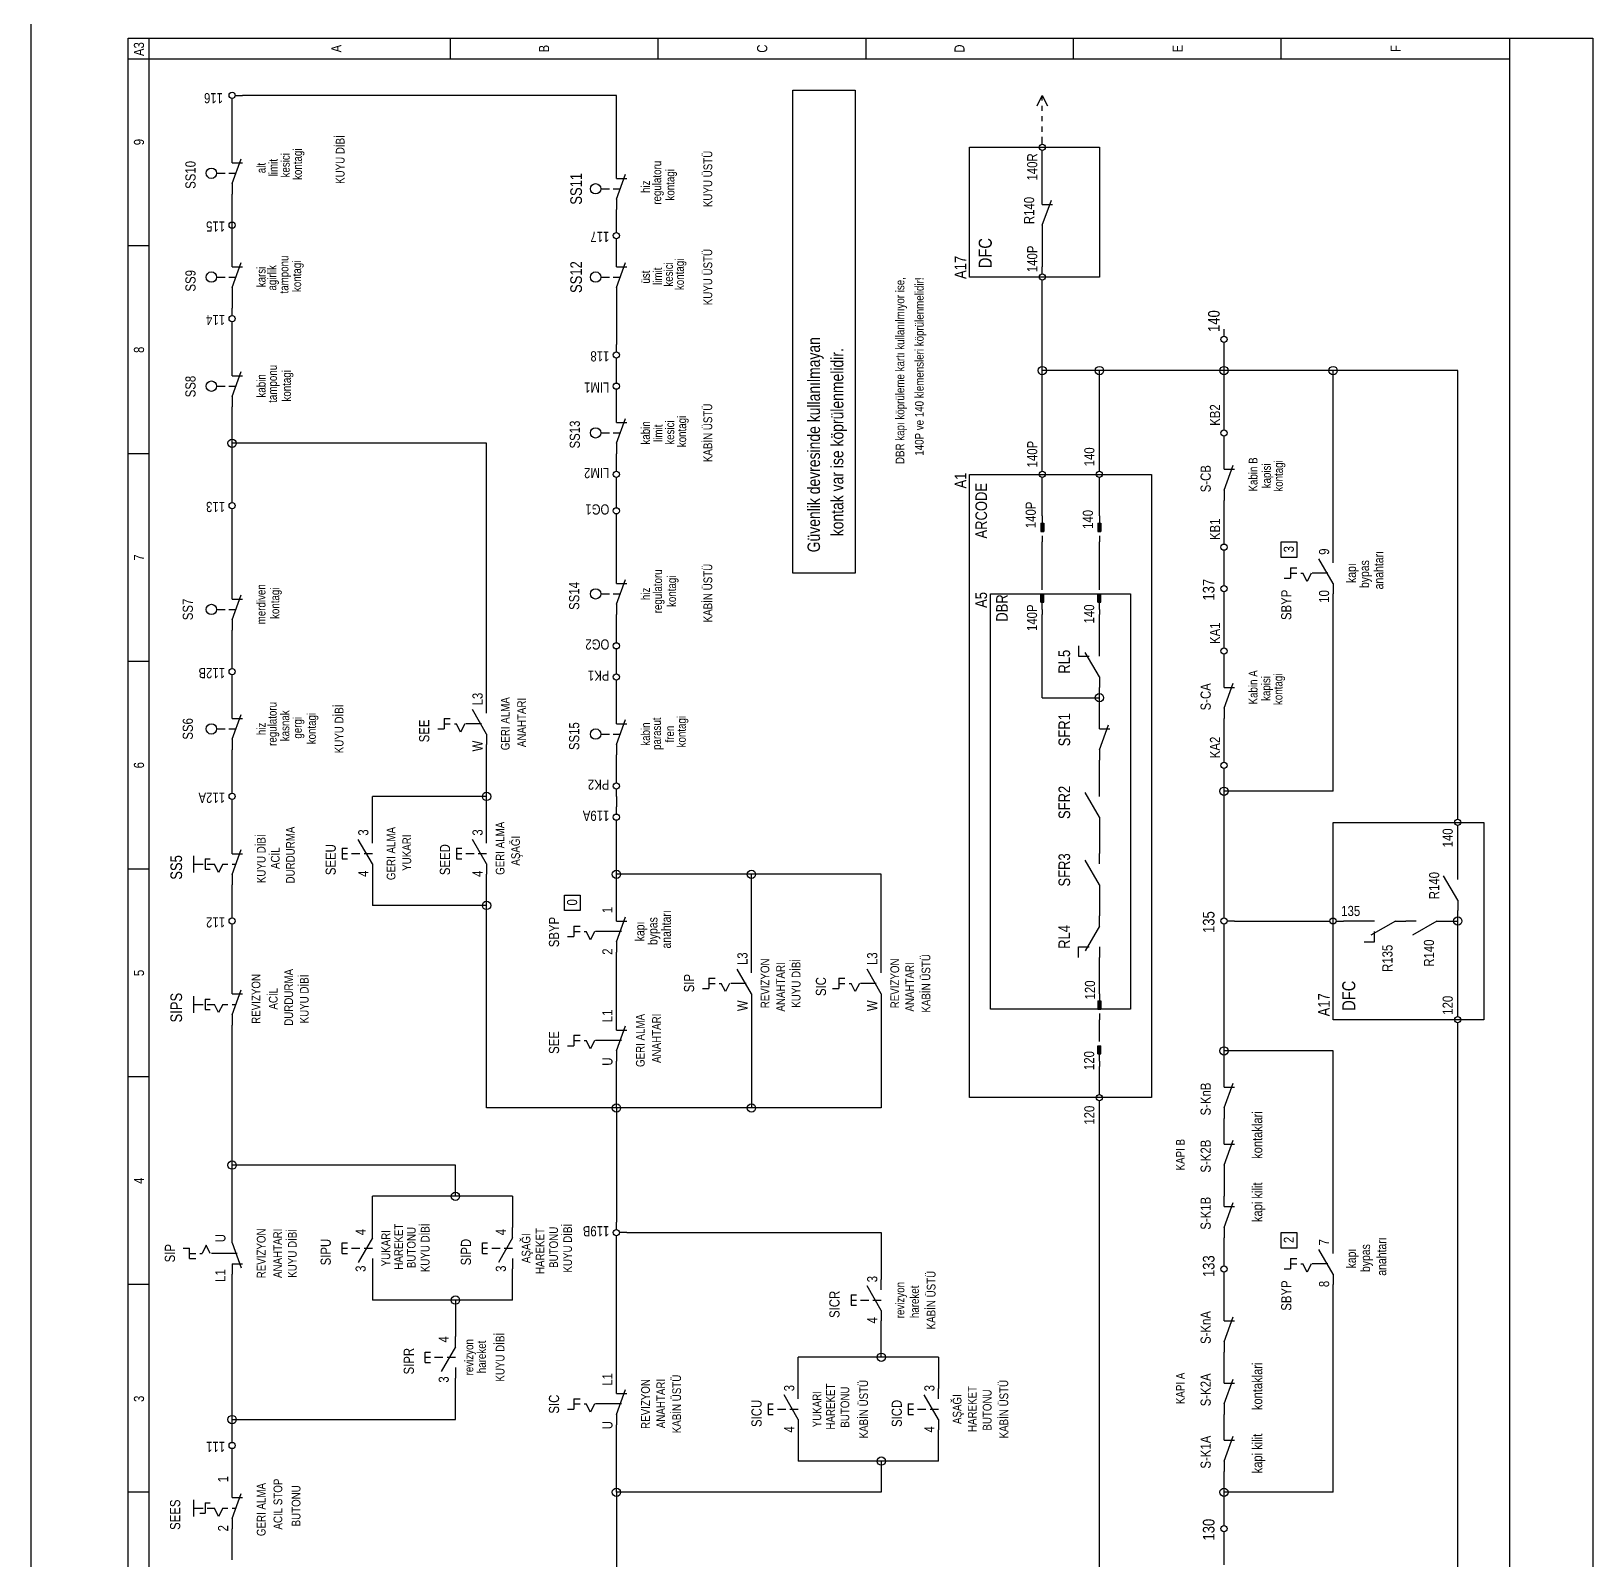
# Model space of a CAD drawing. Header units: centimetres. Extents: x 0 to 12606, y -30 to 2970.
# Drawn here: x 10491 to 11202, y 323 to 1019 of the extents above; entities that cross this region are included whole.
import ezdxf
from ezdxf.enums import TextEntityAlignment as Align

# ---------------------------------------------------------------- set-up
doc = ezdxf.new("R2010")
doc.units = ezdxf.units.CM
for name, color, linetype in [('SCOTT-CERCEVE', 7, 'CONTINUOUS'), ('SCOTT-ELEKTRIK', 3, 'CONTINUOUS'), ('SCOTT-ELEKTRIK-YAZI', 4, 'CONTINUOUS')]:
    doc.layers.add(name, color=color, linetype=linetype)
doc.styles.get("Standard").update_dxf_attribs({"font": 'arial.ttf', "width": 0.8})

msp = doc.modelspace()

# ---------------------------------------------------------------- linework, layer by layer
at = {"layer": 'SCOTT-CERCEVE'}
msp.add_line((10490.9, 0), (10490.9, 2970), dxfattribs=at)
at = {"layer": 'SCOTT-ELEKTRIK'}
for p, q in [((10535.07, 70.2), (10535.07, 1015.95)), ((10535.07, 1015.95), (11201.83, 1015.95)), ((10544.53, 79.66), (10544.53, 1015.95)), ((10681.66, 1015.95), (10681.66, 1006.5)), ((10776.24, 1015.95), (10776.24, 1006.5)), ((10870.81, 1015.95), (10870.81, 1006.5)), ((10965.39, 1006.5), (10965.39, 1015.95)), ((11059.97, 1006.5), (11059.97, 1015.95)), ((11164, 70.2), (11164, 1015.95)), ((11201.83, 1015.95), (11201.83, 70.2)), ((10535.07, 1006.5), (11164, 1006.5)), ((10582.36, 985.22), (10582.36, 988.53)), ((10583.78, 989.94), (10587.09, 989.94)), ((10757.32, 989.94), (10587.09, 989.94)), ((10757.32, 956.84), (10757.32, 989.94)), ((10837.71, 772.42), (10837.71, 992.31)), ((10837.71, 992.31), (10866.09, 992.31)), ((10866.09, 992.31), (10866.09, 772.42)), ((10948.84, 985.22), (10951.2, 989.94)), ((10951.2, 987.58), (10951.2, 989.94)), ((10951.2, 989.94), (10953.57, 985.22)), ((10582.36, 963.94), (10582.36, 985.22)), ((10951.2, 982.85), (10951.2, 985.22)), ((10951.2, 978.12), (10951.2, 980.49)), ((10951.2, 973.39), (10951.2, 975.76)), ((10951.2, 967.72), (10951.2, 971.03)), ((10582.36, 959.21), (10582.36, 963.94)), ((10582.36, 949.75), (10586.49, 961.1)), ((10918.1, 907.19), (10918.1, 966.3)), ((10918.1, 966.3), (10977.21, 966.3)), ((10951.2, 961.57), (10951.2, 964.88)), ((10951.2, 945.02), (10951.2, 961.57)), ((10977.21, 966.3), (10977.21, 907.19)), ((10575.27, 954.48), (10579.16, 954.48)), ((10580.85, 954.48), (10584.08, 954.48)), ((10582.36, 959.21), (10587.09, 959.21)), ((10757.32, 952.11), (10757.32, 956.84)), ((10757.32, 942.66), (10761.46, 954.01)), ((10582.36, 949.75), (10582.36, 945.02)), ((10750.23, 947.39), (10754.12, 947.39)), ((10755.81, 947.39), (10759.05, 947.39)), ((10757.32, 952.11), (10762.05, 952.11)), ((10582.36, 935.56), (10582.36, 945.02)), ((10757.32, 942.66), (10757.32, 937.93)), ((10951.2, 940.29), (10951.2, 945.02)), ((10951.2, 930.84), (10955.33, 942.18)), ((10951.2, 940.29), (10955.93, 940.29)), ((10582.36, 932.25), (10582.36, 935.56)), ((10582.36, 926.11), (10582.36, 933.2)), ((10757.32, 930.84), (10757.32, 937.93)), ((10582.36, 926.11), (10582.36, 929.42)), ((10582.36, 916.65), (10582.36, 926.11)), ((10757.32, 927.52), (10757.32, 930.84)), ((10757.32, 921.38), (10757.32, 924.69)), ((10951.2, 930.84), (10951.2, 926.11)), ((10951.2, 926.11), (10951.2, 911.92)), ((10544.53, 921.38), (10535.07, 921.38)), ((10757.32, 916.65), (10757.32, 921.38)), ((10582.36, 911.92), (10582.36, 916.65)), ((10582.36, 902.46), (10586.49, 913.81)), ((10582.36, 911.92), (10587.09, 911.92)), ((10757.32, 911.92), (10757.32, 916.65)), ((10757.32, 902.46), (10761.46, 913.81)), ((10757.32, 911.92), (10762.05, 911.92)), ((10951.2, 908.61), (10951.2, 911.92)), ((10575.27, 907.19), (10579.16, 907.19)), ((10580.85, 907.19), (10584.08, 907.19)), ((10750.23, 907.19), (10754.12, 907.19)), ((10755.81, 907.19), (10759.05, 907.19)), ((10977.21, 907.19), (10918.1, 907.19)), ((10951.2, 902.46), (10951.2, 905.77)), ((10582.36, 902.46), (10582.36, 897.73)), ((10582.36, 897.73), (10582.36, 893)), ((10757.32, 902.46), (10757.32, 897.73)), ((10757.32, 897.73), (10757.32, 876.45)), ((10951.2, 864.63), (10951.2, 902.46)), ((10582.36, 889.69), (10582.36, 893)), ((10582.36, 883.55), (10582.36, 886.86)), ((10582.36, 867), (10582.36, 883.55)), ((10582.36, 867), (10582.36, 883.55)), ((11033.96, 880.24), (11033.96, 883.55)), ((10757.32, 873.14), (10757.32, 876.45)), ((11033.96, 874.09), (11033.96, 877.4)), ((10757.32, 867), (10757.32, 870.31)), ((11033.96, 864.63), (11033.96, 874.09)), ((10582.36, 862.27), (10582.36, 867)), ((10582.36, 852.81), (10586.49, 864.16)), ((10582.36, 862.27), (10587.09, 862.27)), ((10757.32, 862.27), (10757.32, 867)), ((10757.32, 858.96), (10757.32, 862.27)), ((10951.2, 822.07), (10951.2, 864.63)), ((10977.21, 864.63), (10951.2, 864.63)), ((10977.21, 822.07), (10977.21, 864.63)), ((11033.96, 864.63), (10977.21, 864.63)), ((11033.96, 840.99), (11033.96, 864.63)), ((11083.61, 864.63), (11033.96, 864.63)), ((11083.61, 781.88), (11083.61, 864.63)), ((11140.35, 864.63), (11083.61, 864.63)), ((11140.35, 663.66), (11140.35, 864.63)), ((10575.27, 857.54), (10579.16, 857.54)), ((10580.85, 857.54), (10584.08, 857.54)), ((10757.32, 852.81), (10757.32, 856.12)), ((10582.36, 852.81), (10582.36, 848.08)), ((10582.36, 831.53), (10582.36, 848.08)), ((10757.32, 845.72), (10757.32, 852.81)), ((10757.32, 840.99), (10757.32, 845.72)), ((10757.32, 831.53), (10761.46, 842.88)), ((10757.32, 840.99), (10762.05, 840.99)), ((11033.96, 837.68), (11033.96, 840.99)), ((10750.23, 836.26), (10754.12, 836.26)), ((10755.81, 836.26), (10759.05, 836.26)), ((11033.96, 831.53), (11033.96, 834.84)), ((10544.53, 826.8), (10535.07, 826.8)), ((10698.21, 831.53), (10582.36, 831.53)), ((10582.36, 807.89), (10582.36, 831.53)), ((10698.21, 713.31), (10698.21, 831.53)), ((10757.32, 831.53), (10757.32, 826.8)), ((10757.32, 822.07), (10757.32, 826.8)), ((11033.96, 824.44), (11033.96, 831.53)), ((10757.32, 818.76), (10757.32, 822.07)), ((10951.2, 818.76), (10951.2, 822.07)), ((10977.21, 818.76), (10977.21, 822.07)), ((11033.96, 819.71), (11033.96, 824.44)), ((11033.96, 810.25), (11038.09, 821.6)), ((11033.96, 819.71), (11038.69, 819.71)), ((10757.32, 812.62), (10757.32, 815.93)), ((10757.32, 805.52), (10757.32, 812.62)), ((10918.1, 533.62), (10918.1, 817.34)), ((10918.1, 817.34), (11000.86, 817.34)), ((10951.2, 812.62), (10951.2, 815.93)), ((10951.2, 800.79), (10951.2, 812.62)), ((10977.21, 812.62), (10977.21, 815.93)), ((10977.21, 800.79), (10977.21, 812.62)), ((11000.86, 817.34), (11000.86, 533.62)), ((10582.36, 804.58), (10582.36, 807.89)), ((10757.32, 802.21), (10757.32, 805.52)), ((11033.96, 810.25), (11033.96, 805.52)), ((11033.96, 788.97), (11033.96, 805.52)), ((10582.36, 798.43), (10582.36, 801.74)), ((10582.36, 765.33), (10582.36, 798.43)), ((10757.32, 796.07), (10757.32, 799.38)), ((10951.2, 798.43), (10951.2, 800.79)), ((10951.2, 798.43), (10951.2, 791.34)), ((10977.21, 798.43), (10977.21, 800.79)), ((10977.21, 798.43), (10977.21, 791.34)), ((10757.32, 772.42), (10757.32, 796.07)), ((10950.49, 795.12), (10950.49, 791.34)), ((10950.49, 795.12), (10951.91, 795.12)), ((10950.49, 791.34), (10951.91, 791.34)), ((10950.73, 795.12), (10950.73, 791.34)), ((10950.97, 795.12), (10950.97, 791.34)), ((10951.2, 789.44), (10951.2, 786.61)), ((10951.44, 795.12), (10951.44, 791.34)), ((10951.68, 795.12), (10951.68, 791.34)), ((10951.91, 795.12), (10951.91, 791.34)), ((10976.5, 795.12), (10976.5, 791.34)), ((10976.5, 795.12), (10977.92, 795.12)), ((10976.5, 791.34), (10977.92, 791.34)), ((10976.74, 795.12), (10976.74, 791.34)), ((10976.98, 795.12), (10976.98, 791.34)), ((10977.21, 789.44), (10977.21, 786.61)), ((10977.45, 795.12), (10977.45, 791.34)), ((10977.69, 795.12), (10977.69, 791.34)), ((10977.92, 795.12), (10977.92, 791.34)), ((10951.2, 767.69), (10951.2, 786.61)), ((10977.21, 767.69), (10977.21, 786.61)), ((11033.96, 785.66), (11033.96, 788.97)), ((11033.96, 779.51), (11033.96, 782.82)), ((11059.97, 779.51), (11059.97, 786.61)), ((11059.97, 786.61), (11067.06, 786.61)), ((11067.06, 786.61), (11067.06, 779.51)), ((11033.96, 770.06), (11033.96, 779.51)), ((11067.06, 779.51), (11059.97, 779.51)), ((11083.61, 767.69), (11077.15, 778.88)), ((11083.61, 777.15), (11083.61, 781.88)), ((10757.32, 767.69), (10757.32, 772.42)), ((10757.32, 758.23), (10761.46, 769.58)), ((10866.09, 772.42), (10837.71, 772.42)), ((11033.96, 766.75), (11033.96, 770.06)), ((11061.38, 770.06), (11064.22, 770.06)), ((11064.22, 774.79), (11067.06, 774.79)), ((11064.22, 774.79), (11064.22, 770.06)), ((11064.22, 772.42), (11067.06, 772.42)), ((11068.95, 772.42), (11069.9, 772.42)), ((11071.79, 768.64), (11069.9, 772.42)), ((11073.68, 772.42), (11071.79, 768.64)), ((11081.25, 772.42), (11074.15, 772.42)), ((10582.36, 760.6), (10582.36, 765.33)), ((10582.36, 751.14), (10586.49, 762.49)), ((10750.23, 762.96), (10754.12, 762.96)), ((10755.81, 762.96), (10759.05, 762.96)), ((10757.32, 767.69), (10762.05, 767.69)), ((10927.56, 573.81), (10927.56, 762.96)), ((10927.56, 762.96), (10991.4, 762.96)), ((10950.49, 762.96), (10951.91, 762.96)), ((10950.49, 759.18), (10950.49, 762.96)), ((10950.73, 759.18), (10950.73, 762.96)), ((10950.97, 759.18), (10950.97, 762.96)), ((10951.2, 764.86), (10951.2, 767.69)), ((10951.2, 755.87), (10951.2, 762.96)), ((10951.44, 759.18), (10951.44, 762.96)), ((10951.68, 759.18), (10951.68, 762.96)), ((10951.91, 759.18), (10951.91, 762.96)), ((10976.5, 762.96), (10977.92, 762.96)), ((10976.5, 759.18), (10976.5, 762.96)), ((10976.74, 759.18), (10976.74, 762.96)), ((10976.98, 759.18), (10976.98, 762.96)), ((10977.21, 764.86), (10977.21, 767.69)), ((10977.21, 755.87), (10977.21, 762.96)), ((10977.45, 759.18), (10977.45, 762.96)), ((10977.69, 759.18), (10977.69, 762.96)), ((10977.92, 759.18), (10977.92, 762.96)), ((10991.4, 762.96), (10991.4, 573.81)), ((11033.96, 760.6), (11033.96, 763.91)), ((11083.61, 767.69), (11083.61, 762.96)), ((11083.61, 673.12), (11083.61, 762.96)), ((10575.27, 755.87), (10579.16, 755.87)), ((10580.85, 755.87), (10584.08, 755.87)), ((10582.36, 760.6), (10587.09, 760.6)), ((10757.32, 758.23), (10757.32, 753.51)), ((10950.49, 759.18), (10951.91, 759.18)), ((10951.2, 755.87), (10951.2, 753.51)), ((10976.5, 759.18), (10977.92, 759.18)), ((10977.21, 755.87), (10977.21, 753.51)), ((11033.96, 741.68), (11033.96, 760.6)), ((10582.36, 751.14), (10582.36, 746.41)), ((10757.32, 744.05), (10757.32, 753.51)), ((10951.2, 715.68), (10951.2, 753.51)), ((10977.21, 739.32), (10977.21, 753.51)), ((10582.36, 732.23), (10582.36, 746.41)), ((10757.32, 740.74), (10757.32, 744.05)), ((11033.96, 738.37), (11033.96, 741.68)), ((10757.32, 734.59), (10757.32, 737.9)), ((10757.32, 729.86), (10757.32, 734.59)), ((10967.75, 739.32), (10967.75, 734.59)), ((10967.75, 734.59), (10972.48, 734.59)), ((10977.21, 725.13), (10970.75, 736.32)), ((10977.21, 734.59), (10977.21, 739.32)), ((11033.96, 732.23), (11033.96, 735.54)), ((10544.53, 732.23), (10535.07, 732.23)), ((10582.36, 728.92), (10582.36, 732.23)), ((10582.36, 722.77), (10582.36, 726.08)), ((10757.32, 726.55), (10757.32, 729.86)), ((11033.96, 725.13), (11033.96, 732.23)), ((10582.36, 710.95), (10582.36, 722.77)), ((10757.32, 720.4), (10757.32, 723.71)), ((10757.32, 708.58), (10757.32, 720.4)), ((10977.21, 725.13), (10977.21, 720.4)), ((10977.21, 715.68), (10977.21, 720.4)), ((11033.96, 720.4), (11033.96, 725.13)), ((11033.96, 710.95), (11038.09, 722.3)), ((11033.96, 720.4), (11038.69, 720.4)), ((10582.36, 706.22), (10582.36, 710.95)), ((10698.21, 708.58), (10698.21, 713.31)), ((10951.2, 715.68), (10977.21, 715.68)), ((10977.21, 706.22), (10977.21, 715.68)), ((11033.96, 710.95), (11033.96, 706.22)), ((10582.36, 696.76), (10586.49, 708.11)), ((10582.36, 706.22), (10587.09, 706.22)), ((10678.83, 706.22), (10681.66, 706.22)), ((10678.83, 706.22), (10678.83, 701.49)), ((10678.83, 703.85), (10681.66, 703.85)), ((10683.56, 703.85), (10684.5, 703.85)), ((10686.39, 700.07), (10684.5, 703.85)), ((10688.28, 703.85), (10686.39, 700.07)), ((10695.85, 703.85), (10688.76, 703.85)), ((10698.21, 699.13), (10691.76, 710.31)), ((10757.32, 703.85), (10757.32, 708.58)), ((10757.32, 694.4), (10761.46, 705.75)), ((10757.32, 703.85), (10762.05, 703.85)), ((10977.21, 701.49), (10977.21, 706.22)), ((11033.96, 689.67), (11033.96, 706.22)), ((10575.27, 701.49), (10579.16, 701.49)), ((10580.85, 701.49), (10584.08, 701.49)), ((10582.36, 696.76), (10582.36, 692.03)), ((10675.99, 701.49), (10678.83, 701.49)), ((10698.21, 699.13), (10698.21, 694.4)), ((10750.23, 699.13), (10754.12, 699.13)), ((10755.81, 699.13), (10759.05, 699.13)), ((10977.21, 692.03), (10981.34, 703.38)), ((10977.21, 701.49), (10981.94, 701.49)), ((10582.36, 675.48), (10582.36, 692.03)), ((10698.21, 670.75), (10698.21, 694.4)), ((10757.32, 694.4), (10757.32, 689.67)), ((10757.32, 680.21), (10757.32, 689.67)), ((10977.21, 692.03), (10977.21, 687.3)), ((11033.96, 686.36), (11033.96, 689.67)), ((10977.21, 675.48), (10977.21, 687.3)), ((11033.96, 680.21), (11033.96, 683.52)), ((10582.36, 672.17), (10582.36, 675.48)), ((10757.32, 676.9), (10757.32, 680.21)), ((10977.21, 670.75), (10977.21, 675.48)), ((11033.96, 673.12), (11033.96, 680.21)), ((10582.36, 666.02), (10582.36, 669.33)), ((10646.2, 654.2), (10646.2, 670.75)), ((10698.21, 670.75), (10646.2, 670.75)), ((10698.21, 654.2), (10698.21, 670.75)), ((10757.32, 670.75), (10757.32, 674.06)), ((10757.32, 670.75), (10757.32, 666.02)), ((10977.21, 661.3), (10970.75, 672.48)), ((11083.61, 673.12), (11033.96, 673.12)), ((11033.96, 618.74), (11033.96, 673.12)), ((10582.36, 649.38), (10582.36, 666.02)), ((10757.32, 662.71), (10757.32, 666.02)), ((10977.21, 661.3), (10977.21, 656.57)), ((11140.35, 660.35), (11140.35, 663.66)), ((10646.2, 649.47), (10646.2, 654.2)), ((10698.21, 649.47), (10698.21, 654.2)), ((10757.32, 656.57), (10757.32, 659.88)), ((10757.32, 635.29), (10757.32, 656.57)), ((10977.21, 656.57), (10977.21, 644.74)), ((11083.61, 569.08), (11083.61, 658.93)), ((11083.61, 658.93), (11152.18, 658.93)), ((11140.35, 654.2), (11140.35, 657.51)), ((11140.35, 637.65), (11140.35, 654.2)), ((11152.18, 658.93), (11152.18, 569.08)), ((10582.36, 644.65), (10582.36, 649.38)), ((10632.48, 647.11), (10634.85, 647.11)), ((10632.48, 647.11), (10632.48, 642.38)), ((10646.2, 640.02), (10639.74, 651.2)), ((10684.5, 647.11), (10686.87, 647.11)), ((10684.5, 647.11), (10684.5, 642.38)), ((10698.21, 640.02), (10691.76, 651.2)), ((10564.94, 636.06), (10564.94, 643.62)), ((10564.96, 639.92), (10569.12, 639.92)), ((10570.07, 642.29), (10572.43, 642.29)), ((10570.07, 642.29), (10570.07, 637.56)), ((10571.01, 639.92), (10574.32, 639.92)), ((10576.21, 636.14), (10574.32, 639.92)), ((10578.1, 639.92), (10576.21, 636.14)), ((10578.1, 639.92), (10580.47, 639.92)), ((10582.36, 635.19), (10586.49, 646.54)), ((10582.36, 644.65), (10587.09, 644.65)), ((10582.36, 639.92), (10584.06, 639.92)), ((10632.48, 644.74), (10634.85, 644.74)), ((10632.48, 642.38), (10634.85, 642.38)), ((10636.74, 644.74), (10640.52, 644.74)), ((10642.42, 644.74), (10646.2, 644.74)), ((10646.2, 640.02), (10646.2, 635.29)), ((10684.5, 644.74), (10686.87, 644.74)), ((10684.5, 642.38), (10686.87, 642.38)), ((10688.76, 644.74), (10692.54, 644.74)), ((10694.43, 644.74), (10698.21, 644.74)), ((10698.21, 640.02), (10698.21, 635.29)), ((10977.21, 630.56), (10970.75, 641.75)), ((10977.21, 640.02), (10977.21, 644.74)), ((10544.53, 637.65), (10535.07, 637.65)), ((10570.07, 637.56), (10572.43, 637.56)), ((10582.36, 635.19), (10582.36, 630.46)), ((10646.2, 635.29), (10646.2, 621.1)), ((10698.21, 621.1), (10698.21, 635.29)), ((10757.32, 618.74), (10757.32, 635.29)), ((10818.8, 635.29), (10757.32, 635.29)), ((10877.91, 635.29), (10818.8, 635.29)), ((10818.8, 595.09), (10818.8, 635.29)), ((10877.91, 595.09), (10877.91, 635.29)), ((11140.35, 623.46), (11133.9, 634.65)), ((11140.35, 632.92), (11140.35, 637.65)), ((10582.36, 618.74), (10582.36, 630.46)), ((10733.68, 618.74), (10733.68, 625.83)), ((10733.68, 625.83), (10740.77, 625.83)), ((10740.77, 625.83), (10740.77, 618.74)), ((10977.21, 630.56), (10977.21, 625.83)), ((10977.21, 625.83), (10977.21, 616.37)), ((10582.36, 615.43), (10582.36, 618.74)), ((10698.21, 621.1), (10646.2, 621.1)), ((10698.21, 528.89), (10698.21, 621.1)), ((10740.77, 618.74), (10733.68, 618.74)), ((10757.32, 614.01), (10757.32, 618.74)), ((11033.96, 615.43), (11033.96, 618.74)), ((11140.35, 623.46), (11140.35, 618.74)), ((11140.35, 614.01), (11140.35, 618.74)), ((10582.36, 609.28), (10582.36, 612.59)), ((10737.94, 611.64), (10740.77, 611.64)), ((10737.94, 611.64), (10737.94, 606.91)), ((10757.32, 604.55), (10761.46, 615.9)), ((10757.32, 614.01), (10762.05, 614.01)), ((10977.21, 611.64), (10970.75, 600.45)), ((10977.21, 611.64), (10977.21, 616.37)), ((11033.96, 609.28), (11033.96, 612.59)), ((11038.69, 614.01), (11035.38, 614.01)), ((11038.69, 614.01), (11078.88, 614.01)), ((11078.88, 614.01), (11082.19, 614.01)), ((11085.03, 614.01), (11088.34, 614.01)), ((11097.8, 614.01), (11088.34, 614.01)), ((11102.52, 614.01), (11097.8, 614.01)), ((11111.98, 614.01), (11100.79, 607.55)), ((11111.98, 614.01), (11116.71, 614.01)), ((11121.44, 614.01), (11116.71, 614.01)), ((11130.9, 614.01), (11119.71, 607.55)), ((11130.9, 614.01), (11135.63, 614.01)), ((11135.63, 614.01), (11140.35, 614.01)), ((11140.35, 573.81), (11140.35, 614.01)), ((10582.36, 585.54), (10582.36, 609.28)), ((10735.1, 606.91), (10737.94, 606.91)), ((10737.94, 609.28), (10740.77, 609.28)), ((10742.67, 609.28), (10743.61, 609.28)), ((10745.5, 605.5), (10743.61, 609.28)), ((10747.39, 609.28), (10745.5, 605.5)), ((10759.69, 609.28), (10747.87, 609.28)), ((10757.32, 604.55), (10757.32, 599.82)), ((11033.96, 554.9), (11033.96, 609.28)), ((11097.8, 604.55), (11102.52, 604.55)), ((11102.52, 604.55), (11102.52, 609.28)), ((10757.32, 569.08), (10757.32, 599.82)), ((10967.75, 597.46), (10967.75, 602.19)), ((10967.75, 602.19), (10972.48, 602.19)), ((10977.21, 602.19), (10977.21, 597.46)), ((10977.21, 583.27), (10977.21, 597.46)), ((10818.8, 580.91), (10812.34, 592.09)), ((10818.8, 590.36), (10818.8, 595.09)), ((10877.91, 580.91), (10871.45, 592.09)), ((10877.91, 590.36), (10877.91, 595.09)), ((10582.36, 580.81), (10582.36, 585.54)), ((10796.57, 583.27), (10799.41, 583.27)), ((10799.41, 588), (10802.25, 588)), ((10799.41, 588), (10799.41, 583.27)), ((10799.41, 585.63), (10802.25, 585.63)), ((10804.14, 585.63), (10805.08, 585.63)), ((10806.98, 581.85), (10805.08, 585.63)), ((10808.87, 585.63), (10806.98, 581.85)), ((10816.43, 585.63), (10809.34, 585.63)), ((10855.68, 583.27), (10858.52, 583.27)), ((10858.52, 588), (10861.36, 588)), ((10858.52, 588), (10858.52, 583.27)), ((10858.52, 585.63), (10861.36, 585.63)), ((10863.25, 585.63), (10864.19, 585.63)), ((10866.09, 581.85), (10864.19, 585.63)), ((10867.98, 585.63), (10866.09, 581.85)), ((10875.54, 585.63), (10868.45, 585.63)), ((10977.21, 580.91), (10977.21, 583.27)), ((10564.94, 572.22), (10564.94, 579.79)), ((10564.96, 576.08), (10569.12, 576.08)), ((10570.07, 578.45), (10572.43, 578.45)), ((10570.07, 578.45), (10570.07, 573.72)), ((10571.01, 576.08), (10574.32, 576.08)), ((10576.21, 572.3), (10574.32, 576.08)), ((10578.1, 576.08), (10576.21, 572.3)), ((10578.1, 576.08), (10580.47, 576.08)), ((10582.36, 571.35), (10586.49, 582.7)), ((10582.36, 580.81), (10587.09, 580.81)), ((10582.36, 576.08), (10584.06, 576.08)), ((10818.8, 580.91), (10818.8, 576.18)), ((10818.8, 576.18), (10818.8, 528.89)), ((10877.91, 580.91), (10877.91, 576.18)), ((10877.91, 576.18), (10877.91, 528.89)), ((10976.5, 577.6), (10976.5, 573.81)), ((10976.5, 577.6), (10977.92, 577.6)), ((10976.74, 577.6), (10976.74, 573.81)), ((10976.98, 577.6), (10976.98, 573.81)), ((10977.21, 580.91), (10977.21, 573.81)), ((10977.45, 577.6), (10977.45, 573.81)), ((10977.69, 577.6), (10977.69, 573.81)), ((10977.92, 577.6), (10977.92, 573.81)), ((10570.07, 573.72), (10572.43, 573.72)), ((10582.36, 571.35), (10582.36, 566.63)), ((10757.32, 564.36), (10757.32, 569.08)), ((10991.4, 573.81), (10927.56, 573.81)), ((10976.5, 573.81), (10977.92, 573.81)), ((10977.21, 571.92), (10977.21, 569.08)), ((10977.21, 561.99), (10977.21, 569.08)), ((11152.18, 569.08), (11083.61, 569.08)), ((11140.35, 570.5), (11140.35, 573.81)), ((10582.36, 502.88), (10582.36, 566.63)), ((10737.94, 561.99), (10740.77, 561.99)), ((10737.94, 561.99), (10737.94, 557.26)), ((10757.32, 554.9), (10761.46, 566.25)), ((10757.32, 564.36), (10762.05, 564.36)), ((10977.21, 559.15), (10977.21, 561.99)), ((11140.35, 564.36), (11140.35, 567.67)), ((11140.35, 117.49), (11140.35, 564.36)), ((10735.1, 557.26), (10737.94, 557.26)), ((10737.94, 559.63), (10740.77, 559.63)), ((10742.67, 559.63), (10743.61, 559.63)), ((10745.5, 555.84), (10743.61, 559.63)), ((10747.39, 559.63), (10745.5, 555.84)), ((10759.69, 559.63), (10747.87, 559.63)), ((10757.32, 554.9), (10757.32, 550.17)), ((10976.5, 557.26), (10977.92, 557.26)), ((10976.5, 553.48), (10976.5, 557.26)), ((10976.74, 553.48), (10976.74, 557.26)), ((10976.98, 553.48), (10976.98, 557.26)), ((10977.21, 550.17), (10977.21, 557.26)), ((10977.45, 553.48), (10977.45, 557.26)), ((10977.69, 553.48), (10977.69, 557.26)), ((10977.92, 553.48), (10977.92, 557.26)), ((11083.61, 554.9), (11033.96, 554.9)), ((11033.96, 543.08), (11033.96, 554.9)), ((11083.61, 467.42), (11083.61, 554.9)), ((10757.32, 528.89), (10757.32, 550.17)), ((10757.32, 528.89), (10757.32, 550.17)), ((10757.32, 528.89), (10757.32, 550.17)), ((10976.5, 553.48), (10977.92, 553.48)), ((10977.21, 550.17), (10977.21, 547.8)), ((10977.21, 538.35), (10977.21, 547.8)), ((10544.53, 543.08), (10535.07, 543.08)), ((11033.96, 538.35), (11033.96, 543.08)), ((11000.86, 533.62), (10918.1, 533.62)), ((10977.21, 535.04), (10977.21, 538.35)), ((11033.96, 528.89), (11038.09, 540.24)), ((11033.96, 538.35), (11038.69, 538.35)), ((10757.32, 528.89), (10698.21, 528.89)), ((10818.8, 528.89), (10757.32, 528.89)), ((10757.32, 528.89), (10757.32, 476.87)), ((10877.91, 528.89), (10818.8, 528.89)), ((10977.21, 528.89), (10977.21, 532.2)), ((10977.21, 117.49), (10977.21, 528.89)), ((11033.96, 528.89), (11033.96, 524.16)), ((11033.96, 517.07), (11033.96, 524.16)), ((11033.96, 512.34), (11033.96, 517.07)), ((11033.96, 502.88), (11038.09, 514.23)), ((11033.96, 512.34), (11038.69, 512.34)), ((10684.03, 502.88), (10582.36, 502.88)), ((10582.36, 472.14), (10582.36, 502.88)), ((10684.03, 488.69), (10684.03, 502.88)), ((11033.96, 502.88), (11033.96, 498.15)), ((11033.96, 498.15), (11033.96, 488.69)), ((10646.2, 474.51), (10646.2, 488.69)), ((10684.03, 488.69), (10646.2, 488.69)), ((10710.04, 488.69), (10684.03, 488.69)), ((10710.04, 488.69), (10710.04, 474.51)), ((11033.96, 483.97), (11033.96, 488.69)), ((11033.96, 474.51), (11038.09, 485.86)), ((11033.96, 483.97), (11038.69, 483.97)), ((10757.32, 473.56), (10757.32, 476.87)), ((10582.36, 467.42), (10582.36, 472.14)), ((10646.2, 469.78), (10639.74, 458.59)), ((10646.2, 469.78), (10646.2, 474.51)), ((10710.04, 469.78), (10703.58, 458.59)), ((10710.04, 469.78), (10710.04, 474.51)), ((10757.32, 467.42), (10757.32, 470.73)), ((10762.05, 472.14), (10758.74, 472.14)), ((10762.05, 472.14), (10877.91, 472.14)), ((10877.91, 472.14), (10877.91, 450.86)), ((11033.96, 474.51), (11033.96, 469.78)), ((11033.96, 460.32), (11033.96, 469.78)), ((11059.97, 465.05), (11059.97, 472.14)), ((11059.97, 472.14), (11067.06, 472.14)), ((11067.06, 472.14), (11067.06, 465.05)), ((10560.13, 465.05), (10562.97, 465.05)), ((10562.97, 460.32), (10562.97, 465.05)), ((10562.97, 462.69), (10565.81, 462.69)), ((10567.7, 462.69), (10568.65, 462.69)), ((10570.54, 466.47), (10568.65, 462.69)), ((10572.43, 462.69), (10570.54, 466.47)), ((10584.72, 462.69), (10572.9, 462.69)), ((10582.36, 467.42), (10586.49, 456.07)), ((10632.48, 467.42), (10634.85, 467.42)), ((10632.48, 462.69), (10632.48, 467.42)), ((10632.48, 465.05), (10634.85, 465.05)), ((10632.48, 462.69), (10634.85, 462.69)), ((10636.74, 465.05), (10640.52, 465.05)), ((10642.42, 465.05), (10646.2, 465.05)), ((10696.32, 467.42), (10698.69, 467.42)), ((10696.32, 462.69), (10696.32, 467.42)), ((10696.32, 465.05), (10698.69, 465.05)), ((10696.32, 462.69), (10698.69, 462.69)), ((10700.58, 465.05), (10704.36, 465.05)), ((10706.25, 465.05), (10710.04, 465.05)), ((10757.32, 403.58), (10757.32, 467.42)), ((11067.06, 465.05), (11059.97, 465.05)), ((11083.61, 453.23), (11077.15, 464.42)), ((11083.61, 462.69), (11083.61, 467.42)), ((10562.97, 460.32), (10565.81, 460.32)), ((10582.36, 457.96), (10582.36, 453.23)), ((10582.36, 457.96), (10587.09, 457.96)), ((10646.2, 460.32), (10646.2, 455.59)), ((10646.2, 455.59), (10646.2, 441.41)), ((10710.04, 460.32), (10710.04, 455.59)), ((10710.04, 441.41), (10710.04, 455.59)), ((11033.96, 457.01), (11033.96, 460.32)), ((11061.38, 455.59), (11064.22, 455.59)), ((11064.22, 460.32), (11067.06, 460.32)), ((11064.22, 460.32), (11064.22, 455.59)), ((11064.22, 457.96), (11067.06, 457.96)), ((11068.95, 457.96), (11069.9, 457.96)), ((11071.79, 454.17), (11069.9, 457.96)), ((11073.68, 457.96), (11071.79, 454.17)), ((11081.25, 457.96), (11074.15, 457.96)), ((10544.53, 448.5), (10535.07, 448.5)), ((10582.36, 387.03), (10582.36, 453.23)), ((10877.91, 446.14), (10877.91, 450.86)), ((11033.96, 450.86), (11033.96, 454.17)), ((11033.96, 436.68), (11033.96, 450.86)), ((11083.61, 453.23), (11083.61, 448.5)), ((11083.61, 353.92), (11083.61, 448.5)), ((10684.03, 441.41), (10646.2, 441.41)), ((10684.03, 441.41), (10684.03, 424.86)), ((10710.04, 441.41), (10684.03, 441.41)), ((10864.19, 443.77), (10866.56, 443.77)), ((10864.19, 443.77), (10864.19, 439.04)), ((10864.19, 441.41), (10866.56, 441.41)), ((10868.45, 441.41), (10872.23, 441.41)), ((10877.91, 436.68), (10871.45, 447.87)), ((10874.13, 441.41), (10877.91, 441.41)), ((10864.19, 439.04), (10866.56, 439.04)), ((10877.91, 436.68), (10877.91, 431.95)), ((11033.96, 431.95), (11033.96, 436.68)), ((11033.96, 422.49), (11038.09, 433.84)), ((10877.91, 415.4), (10877.91, 431.95)), ((11033.96, 431.95), (11038.69, 431.95)), ((10684.03, 420.13), (10677.57, 408.94)), ((10684.03, 420.13), (10684.03, 424.86)), ((11033.96, 422.49), (11033.96, 417.76)), ((10670.32, 417.76), (10672.68, 417.76)), ((10670.32, 413.03), (10670.32, 417.76)), ((10670.32, 415.4), (10672.68, 415.4)), ((10670.32, 413.03), (10672.68, 413.03)), ((10674.57, 415.4), (10678.35, 415.4)), ((10680.25, 415.4), (10684.03, 415.4)), ((10840.08, 401.21), (10840.08, 415.4)), ((10877.91, 415.4), (10840.08, 415.4)), ((10903.92, 415.4), (10877.91, 415.4)), ((10903.92, 415.4), (10903.92, 401.21)), ((11033.96, 408.31), (11033.96, 417.76)), ((10684.03, 410.67), (10684.03, 405.94)), ((10684.03, 387.03), (10684.03, 405.94)), ((11033.96, 403.58), (11033.96, 408.31)), ((11033.96, 394.12), (11038.09, 405.47)), ((10757.32, 398.85), (10757.32, 403.58)), ((10757.32, 389.39), (10761.46, 400.74)), ((10757.32, 398.85), (10762.05, 398.85)), ((10840.08, 387.03), (10833.62, 398.21)), ((10840.08, 396.48), (10840.08, 401.21)), ((10903.92, 387.03), (10897.46, 398.21)), ((10903.92, 396.48), (10903.92, 401.21)), ((11033.96, 403.58), (11038.69, 403.58)), ((10735.1, 391.76), (10737.94, 391.76)), ((10737.94, 396.48), (10740.77, 396.48)), ((10737.94, 396.48), (10737.94, 391.76)), ((10737.94, 394.12), (10740.77, 394.12)), ((10742.67, 394.12), (10743.61, 394.12)), ((10745.5, 390.34), (10743.61, 394.12)), ((10747.39, 394.12), (10745.5, 390.34)), ((10759.69, 394.12), (10747.87, 394.12)), ((10826.36, 394.12), (10828.73, 394.12)), ((10826.36, 394.12), (10826.36, 389.39)), ((10826.36, 391.76), (10828.73, 391.76)), ((10830.62, 391.76), (10834.4, 391.76)), ((10836.29, 391.76), (10840.08, 391.76)), ((10890.2, 394.12), (10892.57, 394.12)), ((10890.2, 394.12), (10890.2, 389.39)), ((10890.2, 391.76), (10892.57, 391.76)), ((10894.46, 391.76), (10898.24, 391.76)), ((10900.13, 391.76), (10903.92, 391.76)), ((11033.96, 394.12), (11033.96, 389.39)), ((10582.36, 387.03), (10684.03, 387.03)), ((10582.36, 379.93), (10582.36, 387.03)), ((10582.36, 379.93), (10582.36, 387.03)), ((10757.32, 389.39), (10757.32, 384.66)), ((10757.32, 353.92), (10757.32, 384.66)), ((10826.36, 389.39), (10828.73, 389.39)), ((10840.08, 387.03), (10840.08, 382.3)), ((10890.2, 389.39), (10892.57, 389.39)), ((10903.92, 387.03), (10903.92, 382.3)), ((11033.96, 382.3), (11033.96, 389.39)), ((10582.36, 376.62), (10582.36, 379.93)), ((10582.36, 377.57), (10582.36, 379.93)), ((10840.08, 382.3), (10840.08, 368.11)), ((10903.92, 368.11), (10903.92, 382.3)), ((11033.96, 377.57), (11033.96, 382.3)), ((11033.96, 368.11), (11038.09, 379.46)), ((11033.96, 377.57), (11038.69, 377.57)), ((10582.36, 370.48), (10582.36, 373.79)), ((10582.36, 356.19), (10582.36, 370.48)), ((10877.91, 368.11), (10840.08, 368.11)), ((10877.91, 368.11), (10877.91, 353.92)), ((10903.92, 368.11), (10877.91, 368.11)), ((11033.96, 368.11), (11033.96, 363.38)), ((11033.96, 353.92), (11033.96, 363.38)), ((10582.36, 351.47), (10582.36, 356.19)), ((10544.53, 353.92), (10535.07, 353.92)), ((10564.94, 342.87), (10564.94, 350.44)), ((10570.07, 349.1), (10572.43, 349.1)), ((10570.07, 349.1), (10570.07, 344.37)), ((10582.36, 342.01), (10586.49, 353.36)), ((10582.36, 351.47), (10587.09, 351.47)), ((10877.91, 353.92), (10757.32, 353.92)), ((10757.32, 353.92), (10757.32, 294.72)), ((11083.61, 353.92), (11033.96, 353.92)), ((11033.96, 342.1), (11033.96, 353.92)), ((10564.96, 346.74), (10569.12, 346.74)), ((10567.7, 344.37), (10570.07, 344.37)), ((10571.01, 346.74), (10574.32, 346.74)), ((10576.21, 342.95), (10574.32, 346.74)), ((10578.1, 346.74), (10576.21, 342.95)), ((10578.1, 346.74), (10580.47, 346.74)), ((10582.36, 346.74), (10584.06, 346.74)), ((10582.36, 342.01), (10582.36, 337.28)), ((11033.96, 338.79), (11033.96, 342.1)), ((10582.36, 323.19), (10582.36, 337.28)), ((11033.96, 332.65), (11033.96, 335.96)), ((11033.96, 320.82), (11033.96, 332.65))]:
    msp.add_line(p, q, dxfattribs=at)
for centre, radius in [((10582.36, 989.94), 1.42), ((10951.2, 966.3), 1.42), ((10572.9, 954.48), 2.36), ((10747.87, 947.39), 2.36), ((10582.36, 930.84), 1.42), ((10757.32, 926.11), 1.42), ((10572.9, 907.19), 2.36), ((10747.87, 907.19), 2.36), ((10951.2, 907.19), 1.42), ((10582.36, 888.28), 1.42), ((11033.96, 878.82), 1.42), ((10757.32, 871.73), 1.42), ((10951.2, 864.63), 1.89), ((10977.21, 864.63), 1.89), ((11033.96, 864.63), 1.89), ((11083.61, 864.63), 1.89), ((10572.9, 857.54), 2.36), ((10757.32, 857.54), 1.42), ((10582.36, 831.53), 1.89), ((10747.87, 836.26), 2.36), ((11033.96, 836.26), 1.42), ((10757.32, 817.34), 1.42), ((10951.2, 817.34), 1.42), ((10977.21, 817.34), 1.42), ((10582.36, 803.16), 1.42), ((10757.32, 800.79), 1.42), ((11033.96, 784.24), 1.42), ((10747.87, 762.96), 2.36), ((11033.96, 765.33), 1.42), ((10572.9, 755.87), 2.36), ((10757.32, 739.32), 1.42), ((11033.96, 736.96), 1.42), ((10582.36, 727.5), 1.42), ((10757.32, 725.13), 1.42), ((10977.21, 715.68), 1.89), ((10572.9, 701.49), 2.36), ((10747.87, 699.13), 2.36), ((11033.96, 684.94), 1.42), ((10757.32, 675.48), 1.42), ((10582.36, 670.75), 1.42), ((10698.21, 670.75), 1.89), ((11033.96, 673.12), 1.89), ((10757.32, 661.3), 1.42), ((11140.35, 658.93), 1.42), ((10757.32, 635.29), 1.89), ((10818.8, 635.29), 1.89), ((10698.21, 621.1), 1.89), ((10582.36, 614.01), 1.42), ((11033.96, 614.01), 1.42), ((11033.96, 614.01), 1.42), ((11083.61, 614.01), 1.42), ((11140.35, 614.01), 1.89), ((11140.35, 569.08), 1.42), ((11033.96, 554.9), 1.89), ((10977.21, 533.62), 1.42), ((10757.32, 528.89), 1.89), ((10818.8, 528.89), 1.89), ((10582.36, 502.88), 1.89), ((10684.03, 488.69), 1.89), ((10757.32, 472.14), 1.42), ((11033.96, 455.59), 1.42), ((10684.03, 441.41), 1.89), ((10877.91, 415.4), 1.89), ((10582.36, 387.03), 1.89), ((10582.36, 375.2), 1.42), ((10877.91, 368.11), 1.89), ((10757.32, 353.92), 1.89), ((11033.96, 353.92), 1.89), ((11033.96, 337.37), 1.42)]:
    msp.add_circle(centre, radius, dxfattribs=at)

# ---------------------------------------------------------------- texts
at = {"layer": 'SCOTT-ELEKTRIK-YAZI', "width": 0.8}
for s, height, rotation, p in [('A3', 4.634, 90, (10542.26, 1007.82)), ('116', 4.634, 180, (10578.2, 990.98)), ('115', 4.634, 180, (10579.14, 932.54)), ('117', 4.634, 180, (10754.11, 927.81)), ('DFC', 5.958, 90, (10928.22, 911.26)), ('140P', 4.634, 90, (10948.93, 909.46)), ('A17', 5.296, 90, (10916.59, 906.34)), ('114', 4.634, 180, (10579.14, 889.98)), ('140', 5.296, 90, (11031.97, 882.22)), ('Güvenlik devresinde kullanılmayan', 5.6745, 90, (10850.01, 781.88)), ('118', 4.634, 180, (10754.11, 873.43)), ('kontak var ise köprülenmelidir.', 5.6745, 90, (10860.65, 789.18)), ('LIM1', 4.634, 180, (10754.11, 859.24)), ('KB2', 4.634, 90, (11032.16, 839.48)), ('140P', 4.634, 90, (10948.93, 820.56)), ('140', 4.634, 90, (10974.94, 821.03)), ('LIM2', 4.634, 180, (10754.11, 820.28)), ('S-CB', 4.634, 90, (11027.9, 809.21)), ('113', 4.634, 180, (10579.14, 804.86)), ('OG1', 4.634, 180, (10754.11, 803.73)), ('KB1', 4.634, 90, (11032.16, 787.46)), ('9', 4.63, 90, (11081.81, 780.74)), ('DBR', 5.296, 90, (10935.5, 750.29)), ('KA1', 4.634, 90, (11032.16, 740.17)), ('OG2', 4.634, 180, (10754.11, 742.25)), ('RL5', 5.296, 90, (10963.88, 726.65)), ('112B', 4.634, 180, (10579.14, 729.2)), ('PK1', 4.634, 180, (10754.11, 728.07)), ('S-CA', 4.634, 90, (11027.9, 709.91)), ('L3', 4.634, 90, (10696.42, 712.18)), ('SFR1', 5.296, 90, (10963.88, 693.55)), ('KA2', 4.634, 90, (11032.16, 688.15)), ('PK2', 4.634, 180, (10754.11, 678.41)), ('112A', 4.634, 180, (10579.14, 672.45)), ('SFR2', 5.296, 90, (10963.88, 660.44)), ('119A', 4.634, 180, (10754.11, 664.23)), ('3', 4.63, 90, (10644.4, 652.88)), ('3', 4.63, 90, (10696.42, 652.88)), ('SFR3', 5.296, 90, (10963.88, 629.71)), ('1', 4.63, 90, (10755.53, 617.6)), ('112', 4.634, 180, (10579.14, 615.71)), ('RL4', 5.296, 90, (10963.88, 601.33)), ('L3', 4.634, 90, (10817, 593.96)), ('L3', 4.634, 90, (10876.11, 593.96)), ('DFC', 5.958, 90, (11093.73, 573.15)), ('A17', 5.296, 90, (11082.1, 570.6)), ('120', 4.634, 90, (11138.09, 571.35)), ('L1', 4.634, 90, (10755.53, 567.95)), ('S-KnB', 4.634, 90, (11027.9, 525.48)), ('kontaklari', 4.54, 90, (11051.36, 505.7)), ('S-K2B', 4.634, 90, (11027.9, 499.48)), ('kapi kilit', 4.54, 90, (11051.36, 476.93)), ('S-K1B', 4.634, 90, (11027.9, 473.47)), ('119B', 4.634, 180, (10754.11, 475.08)), ('7', 4.63, 90, (11081.81, 466.28)), ('L1', 4.634, 90, (10579.33, 449.73)), ('3', 4.63, 90, (10643.17, 454.27)), ('3', 4.63, 90, (10707.01, 454.27)), ('133', 5.296, 90, (11029.61, 451.91)), ('3', 4.63, 90, (10876.11, 449.54)), ('S-KnA', 4.634, 90, (11027.9, 421.45)), ('4', 4.63, 90, (10681, 422.11)), ('kontaklari', 4.54, 90, (11051.36, 391.3)), ('L1', 4.634, 90, (10755.53, 402.44)), ('S-K2A', 4.634, 90, (11027.9, 393.08)), ('3', 4.63, 90, (10838.28, 399.89)), ('3', 4.63, 90, (10902.12, 399.89)), ('111', 4.634, 180, (10579.14, 376.91)), ('S-K1A', 4.634, 90, (11027.9, 364.71)), ('kapi kilit', 4.54, 90, (11051.36, 362.53)), ('1', 4.63, 90, (10580.56, 358.46)), ('GERI ALMA', 3.972, 90, (10597.58, 333.97)), ('ACIL STOP', 3.972, 90, (10605.19, 336.94)), ('BUTONU', 3.972, 90, (10613.46, 338.38))]:
    msp.add_text(s, height=height, rotation=rotation, dxfattribs=at).set_placement(p)
for s, height, p in [('A', 4.63, (10632.11, 1011.22)), ('B', 4.63, (10726.68, 1011.22)), ('C', 4.63, (10825.99, 1011.22)), ('D', 4.63, (10915.83, 1011.22)), ('E', 4.63, (11015.14, 1011.22)), ('F', 4.63, (11114.44, 1011.22)), ('9', 4.63, (10542.26, 968.67)), ('KUYU DİBİ', 3.972, (10633.54, 960.72)), ('limit', 3.972, (10603.05, 957.02)), ('kesici', 3.972, (10608.57, 958.11)), ('kontagi', 3.972, (10614.1, 958.59)), ('regulatoru', 3.972, (10777.71, 950.15)), ('KUYU ÜSTÜ', 3.972, (10800.93, 951.89)), ('alt', 3.972, (10597.57, 956.84)), ('SS11', 5.296, (10741.62, 947.39)), ('kontagi', 3.972, (10783.72, 949.22)), ('hiz', 3.972, (10772.56, 948.33)), ('KUYU ÜSTÜ', 3.972, (10800.92, 907.19)), ('karsi', 3.972, (10597.58, 907.26)), ('agirlik', 3.972, (10602.48, 906.86)), ('tamponu', 3.972, (10608, 908.36)), ('kontagi', 3.972, (10613.79, 907.53)), ('SS12', 5.296, (10741.62, 907.19)), ('üst', 3.972, (10772.56, 907.19)), ('limit', 3.972, (10778.07, 907.58)), ('kesici', 3.972, (10783.02, 908.42)), ('kontagi', 3.972, (10788.03, 908.44)), ('DBR kapı köprüleme kartı kullanılmıyor ise,', 3.9722, (10888.41, 864.63)), ('140P ve 140 klemensleri köprülenmelidir!', 3.9722, (10897.2, 866.45)), ('8', 4.63, (10542.26, 874.09)), ('SS8', 4.634, (10565.71, 857.35)), ('kabin', 3.972, (10597.59, 857.67)), ('tamponu', 3.972, (10602.74, 858.6)), ('kontagi', 3.972, (10609.1, 857.71)), ('KABİN ÜSTÜ', 3.972, (10800.92, 836.26)), ('kabin', 3.972, (10772.56, 836.26)), ('limit', 3.972, (10778.3, 836.11)), ('kesici', 3.972, (10783.62, 836.4)), ('kontagi', 3.972, (10789.07, 836.91)), ('Kabin B', 3.972, (11049.18, 817.34)), ('kapisi', 3.972, (11055.25, 816.69)), ('kontagi', 3.972, (11060.71, 816.64)), ('3', 4.63, (11065.73, 783.3)), ('7', 4.63, (10542.26, 779.51)), ('KABİN ÜSTÜ', 3.972, (10800.93, 763.33)), ('kapı', 4.256, (11094.01, 772.42)), ('bypas', 4.256, (11099.98, 771.96)), ('anahtarı', 4.256, (11106.49, 773.74)), ('SS14', 4.634, (10740.4, 762.02)), ('regulatoru', 3.972, (10778.05, 764.12)), ('kontagi', 3.972, (10784.43, 764.14)), ('137', 5.296, (11029.61, 764.86)), ('merdiven', 3.972, (10597.54, 758.23)), ('kontagi', 3.972, (10603.81, 758.7)), ('hiz', 3.972, (10772.56, 762.96)), ('SS7', 4.634, (10564.49, 755.87)), ('Kabin A', 3.972, (11049.18, 720.4)), ('kapisi', 3.972, (11055, 719.9)), ('kontagi', 3.972, (11060.55, 719.5)), ('regulatoru', 3.972, (10602.62, 703.76)), ('KUYU DİBİ', 3.972, (10633.05, 701.49)), ('GERI ALMA', 3.972, (10708.71, 703.85)), ('ANAHTARI', 3.972, (10716.13, 704.42)), ('SS6', 4.634, (10564.49, 701.49)), ('hiz', 3.972, (10597.59, 701.49)), ('kasnak', 3.972, (10608.39, 702.91)), ('gergi', 3.972, (10614.07, 702)), ('kontagi', 3.972, (10620.46, 701.62)), ('SS15', 4.634, (10740.4, 698.18)), ('kabin', 3.972, (10772.56, 699.13)), ('parasut', 3.972, (10777.57, 699.3)), ('kontagi', 3.972, (10788.9, 700.23)), ('fren', 3.972, (10783.54, 699.11)), ('6', 4.63, (10542.26, 684.94)), ('DURDURMA', 3.972, (10610.87, 644.03)), ('GERI ALMA', 3.972, (10656.7, 644.74)), ('GERI ALMA', 3.972, (10706.35, 647.11)), ('KUYU DİBİ', 3.972, (10597.59, 642.38)), ('ACİL', 3.972, (10603.99, 642.63)), ('YUKARI', 3.972, (10663.87, 645.14)), ('AŞAĞI', 3.972, (10713.4, 646.01)), ('SS5', 5.296, (10559.57, 638.41)), ('0', 4.63, (10739.45, 622.52)), ('kapı', 4.256, (10770.09, 609.28)), ('bypas', 4.256, (10776, 609.42)), ('anahtarı', 4.256, (10782.1, 610.21)), ('135', 5.296, (11029.61, 613.53)), ('KABİN ÜSTÜ', 3.972, (10900.23, 585.63)), ('5', 4.63, (10542.26, 590.36)), ('DURDURMA', 3.972, (10610.11, 579.25)), ('REVIZYON', 3.972, (10826.93, 585.63)), ('ANAHTARI', 3.972, (10834.03, 584)), ('KUYU DİBİ', 3.972, (10841.12, 585.63)), ('REVIZYON', 3.972, (10886.04, 585.63)), ('ANAHTARI', 3.972, (10892.81, 584.01)), ('REVIZYON', 3.972, (10595.22, 578.54)), ('ACİL', 3.972, (10603.07, 578.63)), ('KUYU DİBİ', 3.972, (10617.18, 578.52)), ('SIPS', 5.296, (10559.57, 574.57)), ('GERI ALMA', 3.972, (10770.19, 559.63)), ('ANAHTARI', 3.972, (10777.56, 560.61)), ('KAPI B', 3.972, (11016.08, 507.61)), ('4', 4.63, (10542.26, 495.79)), ('REVIZYON', 3.972, (10597.58, 462.69)), ('ANAHTARI', 3.972, (10605.04, 462.71)), ('KUYU DİBİ', 3.972, (10611.76, 462.69)), ('YUKARI', 3.972, (10654.33, 465.05)), ('HAREKET', 3.972, (10660.13, 465.76)), ('BUTONU', 3.972, (10665.92, 465.35)), ('KUYU DİBİ', 3.972, (10672.24, 465.22)), ('AŞAĞI', 3.972, (10718.17, 465.05)), ('HAREKET', 3.972, (10724.55, 463.75)), ('BUTONU', 3.972, (10730.71, 465.45)), ('KUYU DİBİ', 3.972, (10737.09, 465.05)), ('2', 4.63, (11065.73, 468.83)), ('anahtarı', 4.256, (11107.81, 461.25)), ('kapı', 4.256, (11094.01, 460.32)), ('bypas', 4.256, (11100.43, 460.54)), ('revizyon', 3.972, (10888.41, 441.41)), ('hareket', 3.972, (10895.03, 440.63)), ('KABİN ÜSTÜ', 3.972, (10902.59, 441.41)), ('revizyon', 3.972, (10692.16, 415.4)), ('hareket', 3.972, (10697.9, 415.54)), ('KUYU DİBİ', 3.972, (10706.35, 415.4)), ('KABİN ÜSTÜ', 3.972, (10786.74, 394.12)), ('KAPI A', 3.972, (11016.08, 401.21)), ('REVIZYON', 3.972, (10772.55, 394.12)), ('ANAHTARI', 3.972, (10779.51, 394.33)), ('YUKARI', 3.972, (10850.58, 391.76)), ('HAREKET', 3.972, (10856.78, 392.93)), ('BUTONU', 3.972, (10863.34, 392.69)), ('KABİN ÜSTÜ', 3.972, (10871.86, 391.76)), ('AŞAĞI', 3.972, (10914.41, 391.76)), ('HAREKET', 3.972, (10921.29, 391.83)), ('BUTONU', 3.972, (10928.09, 391.36)), ('KABİN ÜSTÜ', 3.972, (10935.69, 391.76)), ('3', 4.63, (10542.26, 396.48)), ('130', 5.296, (11029.61, 336.9))]:
    msp.add_text(s, height=height, rotation=90, dxfattribs=at).set_placement(p, align=Align.CENTER)
for s, height, p in [('SS10', 4.634, (10565.71, 960.06)), ('140R', 4.634, (10948.93, 963.56)), ('R140', 4.634, (10947.52, 943.7)), ('SS9', 4.634, (10565.71, 910.41)), ('SS13', 4.634, (10740.68, 841.84)), ('A1', 5.296, (10916.59, 818.2)), ('ARCODE', 5.296, (10926.05, 813.47)), ('140P', 4.634, (10948.27, 804.96)), ('140', 4.634, (10974.28, 801.17)), ('A5', 5.296, (10926.05, 763.81)), ('SBYP', 4.634, (11064.6, 764.86)), ('10', 4.634, (11081.81, 764.67)), ('140P', 4.634, (10948.84, 758.14)), ('140', 4.634, (10974.85, 758.14)), ('SEE', 4.634, (10672.11, 705.75)), ('W', 4.63, (10696.42, 696.1)), ('140', 4.634, (11138.09, 656.19)), ('SEEU', 4.634, (10629.55, 649)), ('SEED', 4.634, (10681.57, 649)), ('4', 4.63, (10644.4, 636.99)), ('4', 4.63, (10696.42, 636.99)), ('R140', 4.634, (11131.94, 636.33)), ('SBYP', 4.634, (10731.22, 615.9)), ('R140', 4.634, (11129.57, 605.59)), ('2', 4.63, (10755.53, 601.52)), ('R135', 4.634, (11110.66, 603.23)), ('SIP', 4.634, (10792.7, 589.89)), ('SIC', 4.634, (10852.75, 588.47)), ('120', 4.634, (10975.23, 586.96)), ('W', 4.63, (10817, 577.88)), ('W', 4.63, (10876.11, 577.88)), ('SEE', 4.634, (10731.22, 563.88)), ('120', 4.634, (10974.85, 554.8)), ('U', 4.63, (10755.53, 551.87)), ('120', 4.634, (10974.94, 529.93)), ('U', 4.63, (10579.33, 471.48)), ('4', 4.63, (10643.17, 473.85)), ('4', 4.63, (10707.01, 473.85)), ('SIP', 4.634, (10556.35, 466.94)), ('SIPU', 4.634, (10627.28, 469.31)), ('SIPD', 4.634, (10691.12, 469.31)), ('SBYP', 4.634, (11064.6, 450.39)), ('8', 4.63, (11081.81, 450.2)), ('SICR', 4.634, (10858.9, 445.66)), ('4', 4.63, (10876.11, 433.65)), ('SIPR', 4.634, (10665.11, 419.65)), ('3', 4.63, (10681, 406.7)), ('SIC', 4.634, (10731.22, 398.38)), ('SICU', 4.634, (10823.43, 396.01)), ('SICD', 4.634, (10887.27, 396.01)), ('U', 4.63, (10755.53, 386.36)), ('4', 4.63, (10838.28, 384)), ('4', 4.63, (10902.12, 384)), ('SEES', 4.634, (10558.72, 350.61)), ('2', 4.63, (10580.56, 338.98))]:
    msp.add_text(s, height=height, rotation=90, dxfattribs=at).set_placement(p, align=Align.RIGHT)
msp.add_text('135', height=4.634, dxfattribs=at).set_placement((11087.3, 616.28))

doc.saveas('drawing.dxf')
